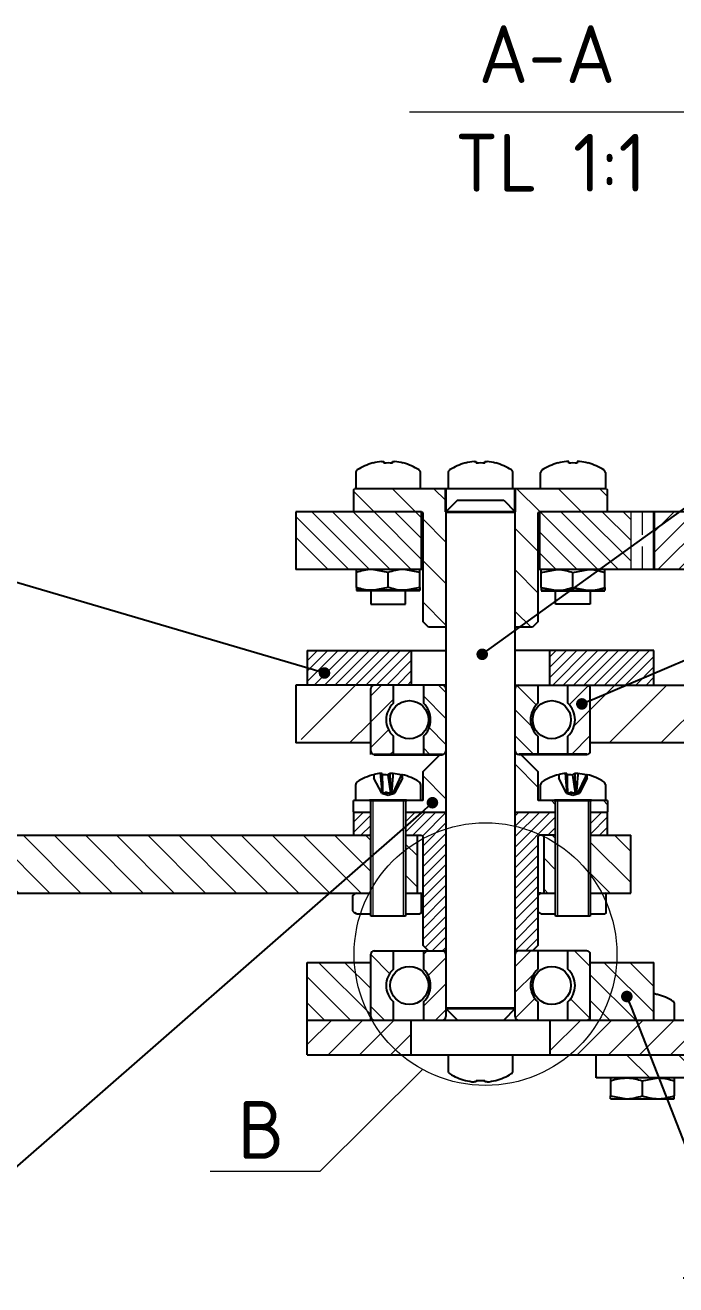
# Model space of a CAD drawing. Header units: millimetres. Extents: x 20430 to 36223, y 4362 to 8014.
# Drawn here: x 21162.3 to 21218.6, y 4367.8 to 4476.8 of the extents above; entities that cross this region are included whole.
import ezdxf
from ezdxf import colors
from ezdxf.entities.mleader import LeaderData, LeaderLine
from ezdxf.math import Vec2, Vec3

# ---------------------------------------------------------------- set-up
doc = ezdxf.new("R2010")
doc.units = ezdxf.units.MM
for name, pattern in [('ACISOWELD', [3, 2, -1]), ('AM_ISO08W050', [18, 12, -1.5, 3, -1.5]), ('CENTER', [50.8, 31.75, -6.35, 6.35, -6.35])]:
    doc.linetypes.add(name, pattern=pattern)
doc.layers.get('0').update_dxf_attribs({"lineweight": 35})
for name, color, linetype, lineweight in [('AM_10', 7, 'AM_ISO08W050', 35), ('Nét mảnh', 130, 'Continuous', 13), ('Nét đậm', 7, 'Continuous', 35), ('đường tâm nhỏ', 5, 'CENTER', 13)]:
    doc.layers.add(name, color=color, linetype=linetype, lineweight=lineweight)
doc.styles.add('MtXpl_TCVN_7284', font='')
doc.styles.get('MtXpl_TCVN_7284').set_extended_font_data('TCVN 7284')
pattern_1 = [(45, (1825.2089, -775.1357), (-0.449012806, 0.449012806), [])]
pattern_2 = [(135, (1825.209, -775.1357), (-2.24506403, -2.24506403), [])]
pattern_3 = [(45, (1825.2089, -775.1357), (-1.12253202, 1.12253202), [])]
pattern_4 = [(135, (20998.158, 4287.148), (-13.4704, -13.4704), []), (135, (20998.158, 4291.638), (-13.4704, -13.4704), []), (135, (20998.158, 4296.129), (-13.4704, -13.4704), []), (135, (20998.158, 4300.619), (-13.4704, -13.4704), [])]

# ---------------------------------------------------------------- blocks, each defined once
blk = doc.blocks.new('_Dot')
at = {"color": 0, "linetype": 'ByBlock', "lineweight": -2}
blk.add_line((-0.5, 0), (-1, 0), dxfattribs=at)
at = {"color": 0, "linetype": 'ByBlock', "const_width": 0.5}
blk.add_lwpolyline([(-0.25, 0, 1), (0.25, 0, 1)], format="xyb", close=True, dxfattribs=at)

msp = doc.modelspace()

# ---------------------------------------------------------------- hatches: boundary and pattern name
at = {"linetype": 'Continuous', "lineweight": 18}
h = msp.add_hatch(dxfattribs=at)
h.set_pattern_fill('ANSI34', angle=90, style=0)
h.set_pattern_definition(pattern_4)
h.paths.add_polyline_path([(21198.734, 4413.724), (21198.234, 4413.724), (21196.734, 4412.224), (21196.734, 4409.724), (21195.234, 4409.724), (21195.234, 4408.724), (21198.734, 4408.724)], flags=0)
h = msp.add_hatch(dxfattribs=at)
h.set_pattern_fill('ANSI34', angle=90, style=0)
h.set_pattern_definition(pattern_4)
h.paths.add_polyline_path([(21205.234, 4413.724), (21204.734, 4413.724), (21204.734, 4408.724), (21208.234, 4408.724), (21208.234, 4409.724), (21206.734, 4409.724), (21206.734, 4412.224)], flags=0)
h = msp.add_hatch(dxfattribs=at)
h.set_pattern_fill('ANSI34', angle=90, style=0)
h.set_pattern_definition(pattern_4)
h.paths.add_polyline_path([(21212.734, 4409.724), (21211.234, 4409.724), (21211.234, 4408.724), (21212.734, 4408.724)], flags=0)
at = {"layer": 'Nét mảnh', "true_color": 0x58ba48}
h = msp.add_hatch(dxfattribs=at)
h.set_pattern_fill('ANSI31', color=85, scale=0.8, angle=90)
h.set_pattern_definition([(135, (1825.209, -775.1357), (-1.79605122, -1.79605122), [])])
h.paths.add_polyline_path([(21206.734, 4434.624), (21206.834, 4434.724), (21212.634, 4434.724), (21212.734, 4434.824), (21212.734, 4436.624), (21212.634, 4436.724), (21204.734, 4436.724), (21204.734, 4424.724), (21206.234, 4424.724), (21206.734, 4425.224)])
h.paths.add_polyline_path([(21198.734, 4436.724), (21190.834, 4436.724), (21190.734, 4436.624), (21190.734, 4434.824), (21190.834, 4434.724), (21196.634, 4434.724), (21196.734, 4434.624), (21196.734, 4425.224), (21197.234, 4424.724), (21198.734, 4424.724)])
at = {"layer": 'Nét mảnh', "true_color": 0xed1f24}
h = msp.add_hatch(dxfattribs=at)
h.set_pattern_fill('ANSI31', color=240, scale=0.4, angle=90)
h.set_pattern_definition([(135, (1825.2089, -775.1357), (-0.89802561, -0.89802561), [])])
edge = h.paths.add_edge_path()
edge.add_line((21196.634, 4434.724), (21185.734, 4434.724))
edge.add_line((21185.734, 4434.724), (21185.734, 4432.098))
edge.add_line((21185.734, 4432.098), (21187.739, 4429.724))
edge.add_line((21187.739, 4429.724), (21196.289, 4429.724))
edge.add_spline(control_points=[(21196.289, 4429.724), (21196.305, 4429.724), (21196.32, 4429.724), (21196.336, 4429.724)], knot_values=[0, 0, 0, 0, 0.0949004, 0.0949004, 0.0949004, 0.0949004], degree=3, periodic=0)
edge.add_spline(control_points=[(21196.734, 4429.659), (21196.619, 4429.689), (21196.487, 4429.721), (21196.353, 4429.724), (21196.336, 4429.724)], knot_values=[0.0949004, 0.0949004, 0.0949004, 0.0949004, 0.8178645, 0.9239242, 0.9239242, 0.9239242, 0.9239242], degree=3, periodic=0)
edge.add_line((21196.336, 4429.724), (21196.634, 4429.724))
edge.add_line((21196.634, 4429.724), (21196.634, 4434.724))
h.paths.add_polyline_path([(21214.734, 4434.724), (21206.834, 4434.724), (21206.834, 4429.724), (21214.734, 4429.724)])
at = {"layer": 'Nét mảnh', "true_color": 0x58ba48}
h = msp.add_hatch(dxfattribs=at)
h.set_pattern_fill('ANSI31', color=85, scale=0.4)
h.set_pattern_definition([(45, (1825.2089, -775.1357), (-0.89802561, 0.89802561), [])])
h.paths.add_polyline_path([(21226.634, 4434.724), (21216.734, 4434.724), (21216.734, 4429.724), (21226.634, 4429.724)])
h.paths.add_polyline_path([(21245.483, 4434.724), (21236.834, 4434.724), (21236.834, 4429.724), (21245.483, 4429.724)])
h = msp.add_hatch(dxfattribs=at)
h.set_pattern_fill('ANSI31', color=85, scale=0.2)
h.set_pattern_definition(pattern_1)
h.paths.add_polyline_path([(21193.65, 4422.724), (21186.734, 4422.724), (21186.734, 4419.724), (21195.734, 4419.724), (21195.734, 4420.256)])
h.paths.add_polyline_path([(21216.734, 4422.724), (21207.734, 4422.724), (21207.734, 4419.724), (21216.734, 4419.724)])
h.paths.add_polyline_path([(21195.734, 4422.724), (21193.65, 4422.724), (21195.734, 4420.256)], flags=17)
at = {"layer": 'Nét mảnh', "true_color": 0xc8c92d}
h = msp.add_hatch(dxfattribs=at)
h.set_pattern_fill('ANSI31', color=52)
h.set_pattern_definition([(45, (1825.209, -775.1357), (-2.24506403, 2.24506403), [])])
h.paths.add_polyline_path([(21227.134, 4419.724), (21210.934, 4419.724, -0.4142136), (21211.234, 4419.424), (21211.234, 4414.724), (21227.134, 4414.724)])
h.paths.add_polyline_path([(21192.234, 4419.424, -0.4142136), (21192.534, 4419.724), (21187.858, 4419.724), (21186.101, 4414.724), (21192.234, 4414.724)])
h.paths.add_polyline_path([(21252.734, 4419.724), (21237.238, 4419.724), (21236.441, 4414.724), (21252.734, 4414.724)])
h.paths.add_polyline_path([(21237.238, 4419.724), (21236.188, 4419.724), (21236.188, 4414.724), (21236.441, 4414.724)])
at = {"layer": 'Nét mảnh', "true_color": 0xed1f24}
h = msp.add_hatch(dxfattribs=at)
h.set_pattern_fill('ANSI31', color=240, scale=0.5)
h.set_pattern_definition(pattern_3)
h.paths.add_polyline_path([(21192.234, 4414.024, 0.4142136), (21192.534, 4413.724), (21194.184, 4413.724), (21194.184, 4415.304, -0.4402255), (21194.184, 4418.144), (21194.184, 4419.724), (21192.534, 4419.724, 0.4142136), (21192.234, 4419.424)])
h.paths.add_polyline_path([(21211.234, 4419.424, 0.4142136), (21210.934, 4419.724), (21209.284, 4419.724), (21209.284, 4418.144, -0.4402255), (21209.284, 4415.304), (21209.284, 4413.724), (21210.934, 4413.724, 0.4142136), (21211.234, 4414.024)])
at = {"layer": 'Nét mảnh', "true_color": 0x58ba48}
h = msp.add_hatch(dxfattribs=at)
h.set_pattern_fill('ANSI31', color=85, scale=0.5, angle=90)
h.set_pattern_definition([(135, (1825.2089, -775.1357), (-1.12253202, -1.12253202), [])])
h.paths.add_polyline_path([(21204.734, 4414.024, 0.4142136), (21205.034, 4413.724), (21206.684, 4413.724), (21206.684, 4415.304, -0.4402255), (21206.684, 4418.144), (21206.684, 4419.724), (21205.034, 4419.724, 0.4142136), (21204.734, 4419.424)])
h.paths.add_polyline_path([(21196.784, 4415.304), (21196.784, 4413.724), (21198.434, 4413.724, 0.4142136), (21198.734, 4414.024), (21198.734, 4419.424, 0.4142136), (21198.434, 4419.724), (21196.784, 4419.724), (21196.784, 4418.144, -0.4402255)])
h = msp.add_hatch(dxfattribs=at)
h.set_pattern_fill('ANSI31', color=85, scale=0.2)
h.set_pattern_definition(pattern_1)
h.paths.add_polyline_path([(21190.734, 4406.824), (21190.834, 4406.724), (21192.134, 4406.724), (21192.234, 4406.824), (21192.234, 4408.724), (21190.834, 4408.724), (21190.734, 4408.624)])
h.paths.add_polyline_path([(21198.734, 4408.724), (21195.234, 4408.724), (21195.234, 4406.724), (21196.634, 4406.724), (21196.734, 4406.624), (21196.734, 4397.224), (21197.234, 4396.724), (21198.734, 4396.724)])
h.paths.add_polyline_path([(21206.834, 4406.724), (21208.134, 4406.724), (21208.234, 4406.824), (21208.234, 4408.724), (21204.734, 4408.724), (21204.734, 4396.724), (21206.234, 4396.724), (21206.734, 4397.224), (21206.734, 4406.624)])
h.paths.add_polyline_path([(21212.734, 4408.624), (21212.634, 4408.724), (21211.234, 4408.724), (21211.234, 4406.824), (21211.334, 4406.724), (21212.634, 4406.724), (21212.734, 4406.824)])
at = {"layer": 'Nét mảnh'}
h = msp.add_hatch(dxfattribs=at)
h.set_pattern_fill('ANSI31', color=6, scale=0.6, angle=90)
h.set_pattern_definition([(135, (1825.2089, -775.1357), (-1.34703842, -1.34703842), [])])
h.paths.add_polyline_path([(21065.448, 4406.724), (21053.734, 4406.724), (21053.734, 4402.023)], flags=17)
h.paths.add_polyline_path([(21065.734, 4406.724), (21065.448, 4406.724), (21053.734, 4402.023), (21053.734, 4401.724), (21065.734, 4401.724)])
h.paths.add_polyline_path([(21116.234, 4406.724), (21095.734, 4406.724), (21095.734, 4401.724), (21116.234, 4401.724)])
h.paths.add_polyline_path([(21192.234, 4406.724), (21141.234, 4406.724), (21141.234, 4401.724), (21192.234, 4401.724)])
h.paths.add_polyline_path([(21196.234, 4406.724), (21195.234, 4406.724), (21195.234, 4401.724), (21196.234, 4401.724)])
h.paths.add_polyline_path([(21208.234, 4406.724), (21207.234, 4406.724), (21207.234, 4401.724), (21208.234, 4401.724)])
h.paths.add_polyline_path([(21214.734, 4406.724), (21211.234, 4406.724), (21211.234, 4401.724), (21214.734, 4401.724)])
at = {"layer": 'Nét mảnh', "true_color": 0xed1f24}
h = msp.add_hatch(dxfattribs=at)
h.set_pattern_fill('ANSI31', color=240, angle=90)
h.set_pattern_definition(pattern_2)
h.paths.add_polyline_path([(21194.184, 4396.724), (21192.534, 4396.724, 0.4142136), (21192.234, 4396.424), (21192.234, 4391.024, 0.4142136), (21192.534, 4390.724), (21194.184, 4390.724), (21194.184, 4392.304, -0.4402255), (21194.184, 4395.144)])
h.paths.add_polyline_path([(21211.234, 4396.424, 0.4142136), (21210.934, 4396.724), (21209.284, 4396.724), (21209.284, 4395.144, -0.4402255), (21209.284, 4392.304), (21209.284, 4390.724), (21210.934, 4390.724, 0.4142136), (21211.234, 4391.024)])
at = {"layer": 'Nét mảnh', "true_color": 0x58ba48}
h = msp.add_hatch(dxfattribs=at)
h.set_pattern_fill('ANSI31', color=85, scale=0.5)
h.set_pattern_definition(pattern_3)
h.paths.add_polyline_path([(21204.734, 4391.024, 0.4142136), (21205.034, 4390.724), (21206.684, 4390.724), (21206.684, 4392.304, -0.4402255), (21206.684, 4395.144), (21206.684, 4396.724), (21205.034, 4396.724, 0.4142136), (21204.734, 4396.424)])
h.paths.add_polyline_path([(21196.784, 4396.724), (21196.784, 4395.144, -0.4402255), (21196.784, 4392.304), (21196.784, 4390.724), (21198.434, 4390.724, 0.4142136), (21198.734, 4391.024), (21198.734, 4396.424, 0.4142136), (21198.434, 4396.724)])
at = {"layer": 'Nét mảnh', "true_color": 0x105689}
h = msp.add_hatch(dxfattribs=at)
h.set_pattern_fill('ANSI31', color=146, scale=0.5, angle=90)
h.set_pattern_definition([(135, (595.1654, 5.2011), (-1.12253202, -1.12253202), [])])
h.paths.add_polyline_path([(21192.234, 4395.724), (21186.734, 4395.724), (21186.734, 4390.724), (21192.234, 4390.724)])
h.paths.add_polyline_path([(21216.734, 4395.724), (21211.234, 4395.724), (21211.234, 4390.724), (21216.734, 4390.724)])
at = {"layer": 'Nét mảnh'}
h = msp.add_hatch(dxfattribs=at)
h.set_pattern_fill('ANSI31', color=6, scale=0.6)
h.set_pattern_definition([(45, (1825.2089, -775.1357), (-1.34703842, 1.34703842), [])])
h.paths.add_polyline_path([(21373.734, 4390.724), (21255.95, 4390.724), (21257.142, 4387.724), (21373.734, 4387.724)])
h.paths.add_polyline_path([(21255.95, 4390.724), (21235.201, 4390.724), (21234.372, 4387.724), (21257.142, 4387.724)])
h.paths.add_polyline_path([(21195.734, 4390.724), (21188.266, 4390.724), (21186.734, 4388.88), (21186.734, 4387.724), (21195.734, 4387.724)])
h.paths.add_polyline_path([(21188.266, 4390.724), (21186.734, 4390.724), (21186.734, 4388.88)], flags=17)
h.paths.add_polyline_path([(21235.201, 4390.724), (21207.734, 4390.724), (21207.734, 4387.724), (21234.372, 4387.724)])
h = msp.add_hatch(dxfattribs=at)
h.set_pattern_fill('ANSI31', color=5, angle=90)
h.set_pattern_definition(pattern_2)
h.paths.add_polyline_path([(21279.734, 4387.724), (21257.142, 4387.724), (21259.13, 4382.724), (21269.734, 4382.724), (21269.734, 4385.724), (21279.734, 4385.724)])
h.paths.add_polyline_path([(21257.142, 4387.724), (21255.734, 4387.724), (21255.734, 4385.724), (21235.734, 4385.724), (21235.734, 4387.724), (21234.372, 4387.724), (21232.99, 4382.724), (21259.13, 4382.724)])
h.paths.add_polyline_path([(21234.372, 4387.724), (21211.734, 4387.724), (21211.734, 4385.724), (21221.734, 4385.724), (21221.734, 4382.724), (21232.99, 4382.724)])

# ---------------------------------------------------------------- linework, layer by layer
at = {"color": 7, "linetype": 'Continuous', "lineweight": 25}
for p, q in [((21192.428, 4438.936), (21192.421, 4438.949)), ((21193.169, 4439.078), (21193.364, 4439.078)), ((21193.364, 4439.078), (21193.364, 4438.936)), ((21194.104, 4438.936), (21194.104, 4439.078)), ((21194.104, 4439.078), (21194.299, 4439.078)), ((21195.047, 4438.949), (21195.04, 4438.936)), ((21200.428, 4438.936), (21200.421, 4438.949)), ((21201.169, 4439.078), (21201.364, 4439.078)), ((21201.364, 4439.078), (21201.364, 4438.936)), ((21202.104, 4438.936), (21202.104, 4439.078)), ((21202.104, 4439.078), (21202.299, 4439.078)), ((21203.047, 4438.949), (21203.04, 4438.936)), ((21208.421, 4438.949), (21208.428, 4438.936)), ((21209.364, 4439.078), (21209.169, 4439.078)), ((21209.364, 4438.936), (21209.364, 4439.078)), ((21210.299, 4439.078), (21210.104, 4439.078)), ((21210.104, 4439.078), (21210.104, 4438.936)), ((21211.04, 4438.936), (21211.047, 4438.949)), ((21190.934, 4438.12), (21190.934, 4436.724)), ((21196.534, 4436.724), (21196.534, 4438.12)), ((21198.934, 4438.12), (21198.934, 4436.724)), ((21204.534, 4436.724), (21204.534, 4438.12)), ((21206.934, 4436.724), (21206.934, 4438.12)), ((21212.534, 4438.12), (21212.534, 4436.724)), ((21190.734, 4436.624), (21190.834, 4436.724)), ((21190.734, 4436.624), (21190.734, 4434.824)), ((21212.634, 4436.724), (21190.834, 4436.724)), ((21212.634, 4436.724), (21212.734, 4436.624)), ((21212.734, 4434.824), (21212.734, 4436.624)), ((21199.734, 4435.724), (21198.734, 4434.724)), ((21199.734, 4435.724), (21203.734, 4435.724)), ((21203.734, 4435.724), (21204.734, 4434.724)), ((21185.734, 4434.724), (21185.734, 4429.724)), ((21196.634, 4434.724), (21185.734, 4434.724)), ((21190.834, 4434.724), (21190.734, 4434.824)), ((21196.634, 4434.724), (21196.734, 4434.624)), ((21196.634, 4429.724), (21196.634, 4434.724)), ((21196.734, 4434.624), (21196.734, 4425.224)), ((21198.734, 4434.724), (21198.734, 4391.024)), ((21204.734, 4391.024), (21204.734, 4434.724)), ((21206.734, 4434.624), (21206.834, 4434.724)), ((21206.734, 4425.224), (21206.734, 4434.624)), ((21206.834, 4434.724), (21206.834, 4429.724)), ((21226.634, 4434.724), (21206.834, 4434.724)), ((21212.734, 4434.824), (21212.634, 4434.724)), ((21196.734, 4429.724), (21185.734, 4429.724)), ((21196.484, 4429.724), (21190.984, 4429.724)), ((21192.234, 4429.724), (21192.234, 4429.722)), ((21193.734, 4429.478), (21192.359, 4429.724)), ((21196.484, 4429.478), (21195.109, 4429.724)), ((21195.234, 4429.702), (21195.234, 4429.724)), ((21226.734, 4429.724), (21206.734, 4429.724)), ((21206.984, 4429.478), (21208.359, 4429.724)), ((21209.734, 4429.478), (21211.109, 4429.724)), ((21190.984, 4428.17), (21190.984, 4429.478)), ((21193.734, 4428.17), (21193.734, 4429.478)), ((21196.484, 4428.17), (21196.484, 4429.478)), ((21206.984, 4428.17), (21206.984, 4429.478)), ((21209.734, 4428.17), (21209.734, 4429.478)), ((21212.484, 4428.17), (21212.484, 4429.478)), ((21192.234, 4427.926), (21192.234, 4426.724)), ((21193.734, 4428.17), (21192.359, 4427.924)), ((21196.484, 4428.17), (21195.109, 4427.924)), ((21195.234, 4426.724), (21195.234, 4427.946)), ((21206.984, 4428.17), (21208.359, 4427.924)), ((21208.234, 4426.724), (21208.234, 4427.946)), ((21209.734, 4428.17), (21211.109, 4427.924)), ((21211.234, 4427.926), (21211.234, 4426.724)), ((21192.234, 4426.724), (21195.234, 4426.724)), ((21211.234, 4426.724), (21208.234, 4426.724)), ((21197.234, 4424.724), (21196.734, 4425.224)), ((21198.734, 4424.724), (21197.234, 4424.724)), ((21206.234, 4424.724), (21204.734, 4424.724)), ((21206.734, 4425.224), (21206.234, 4424.724)), ((21186.734, 4422.724), (21186.734, 4419.724)), ((21186.734, 4422.724), (21198.734, 4422.724)), ((21195.734, 4422.724), (21195.734, 4419.724)), ((21216.734, 4422.724), (21204.734, 4422.724)), ((21207.734, 4419.724), (21207.734, 4422.724)), ((21216.734, 4419.724), (21216.734, 4422.724)), ((21185.734, 4419.724), (21185.734, 4414.724)), ((21198.734, 4419.724), (21185.734, 4419.724)), ((21192.234, 4413.724), (21192.234, 4419.424)), ((21194.184, 4418.144), (21194.184, 4419.724)), ((21196.784, 4419.724), (21196.784, 4418.144)), ((21204.734, 4419.724), (21227.134, 4419.724)), ((21206.684, 4419.724), (21206.684, 4418.144)), ((21209.284, 4418.144), (21209.284, 4419.724)), ((21211.234, 4414.024), (21211.234, 4419.424)), ((21192.234, 4414.724), (21185.734, 4414.724)), ((21194.184, 4413.724), (21194.184, 4415.304)), ((21196.784, 4415.304), (21196.784, 4413.724)), ((21206.684, 4415.304), (21206.684, 4413.724)), ((21209.284, 4413.724), (21209.284, 4415.304)), ((21227.711, 4414.724), (21211.234, 4414.724)), ((21196.734, 4412.224), (21198.234, 4413.724)), ((21205.234, 4413.724), (21206.734, 4412.224)), ((21192.499, 4411.969), (21192.499, 4411.678)), ((21193.177, 4410.381), (21192.499, 4411.678)), ((21193.212, 4412.078), (21193.084, 4412.078)), ((21193.695, 4411.936), (21193.929, 4410.374)), ((21194.162, 4412.078), (21193.918, 4412.078)), ((21194.869, 4411.936), (21194.126, 4410.374)), ((21194.969, 4411.678), (21194.29, 4410.381)), ((21194.969, 4411.678), (21194.969, 4411.969)), ((21196.734, 4412.224), (21196.734, 4409.724)), ((21206.734, 4409.724), (21206.734, 4412.224)), ((21208.499, 4411.969), (21208.499, 4411.678)), ((21209.177, 4410.381), (21208.499, 4411.678)), ((21209.212, 4412.078), (21209.084, 4412.078)), ((21209.695, 4411.936), (21209.929, 4410.374)), ((21210.162, 4412.078), (21209.918, 4412.078)), ((21210.869, 4411.936), (21210.126, 4410.374)), ((21210.969, 4411.678), (21210.29, 4410.381)), ((21210.969, 4411.678), (21210.969, 4411.969)), ((21190.934, 4409.724), (21190.934, 4411.12)), ((21193.177, 4410.381), (21193.178, 4410.374)), ((21193.178, 4410.374), (21193.734, 4410.193)), ((21194.29, 4410.374), (21193.178, 4410.374)), ((21193.734, 4410.193), (21194.29, 4410.374)), ((21194.29, 4410.374), (21194.29, 4410.381)), ((21196.534, 4411.12), (21196.534, 4409.724)), ((21206.934, 4409.724), (21206.934, 4411.12)), ((21209.177, 4410.381), (21209.178, 4410.374)), ((21209.178, 4410.374), (21209.734, 4410.193)), ((21210.29, 4410.374), (21209.178, 4410.374)), ((21209.734, 4410.193), (21210.29, 4410.374)), ((21210.29, 4410.374), (21210.29, 4410.381)), ((21212.534, 4411.12), (21212.534, 4409.724)), ((21190.734, 4408.724), (21190.734, 4409.724)), ((21192.234, 4409.724), (21190.734, 4409.724)), ((21192.234, 4399.724), (21192.234, 4409.724)), ((21195.234, 4409.724), (21195.234, 4399.724)), ((21196.734, 4409.724), (21195.234, 4409.724)), ((21208.234, 4409.724), (21206.734, 4409.724)), ((21208.234, 4399.724), (21208.234, 4409.724)), ((21211.234, 4409.724), (21211.234, 4399.724)), ((21212.734, 4409.724), (21211.234, 4409.724)), ((21212.734, 4409.724), (21212.734, 4408.724)), ((21190.734, 4408.724), (21192.234, 4408.724)), ((21190.734, 4408.624), (21190.834, 4408.724)), ((21190.734, 4408.624), (21190.734, 4406.824)), ((21195.234, 4408.724), (21198.734, 4408.724)), ((21204.734, 4408.724), (21208.234, 4408.724)), ((21211.234, 4408.724), (21212.734, 4408.724)), ((21212.634, 4408.724), (21212.734, 4408.624)), ((21212.734, 4406.824), (21212.734, 4408.624)), ((21190.834, 4406.724), (21190.734, 4406.824)), ((21192.234, 4406.824), (21192.134, 4406.724)), ((21208.234, 4406.824), (21208.134, 4406.724)), ((21211.334, 4406.724), (21211.234, 4406.824)), ((21212.734, 4406.824), (21212.634, 4406.724)), ((21095.734, 4406.724), (21192.234, 4406.724)), ((21195.234, 4406.724), (21196.634, 4406.724)), ((21196.234, 4406.724), (21196.234, 4401.724)), ((21196.634, 4406.724), (21196.734, 4406.624)), ((21196.734, 4406.624), (21196.734, 4397.224)), ((21206.734, 4406.624), (21206.834, 4406.724)), ((21206.734, 4397.224), (21206.734, 4406.624)), ((21208.234, 4406.724), (21206.834, 4406.724)), ((21207.234, 4401.724), (21207.234, 4406.724)), ((21211.234, 4406.724), (21214.734, 4406.724)), ((21214.734, 4401.724), (21214.734, 4406.724)), ((21053.734, 4401.724), (21192.234, 4401.724)), ((21190.635, 4401.478), (21190.635, 4400.17)), ((21190.984, 4401.724), (21190.851, 4401.647)), ((21195.234, 4401.724), (21196.734, 4401.724)), ((21196.616, 4401.647), (21196.484, 4401.724)), ((21196.616, 4400), (21196.616, 4401.647)), ((21206.951, 4401.724), (21206.734, 4401.724)), ((21206.984, 4401.724), (21206.851, 4401.647)), ((21206.984, 4401.724), (21208.234, 4401.724)), ((21211.234, 4401.724), (21214.734, 4401.724)), ((21212.616, 4401.647), (21212.484, 4401.724)), ((21212.616, 4400), (21212.616, 4401.647)), ((21190.984, 4399.924), (21190.851, 4400)), ((21190.984, 4399.924), (21192.234, 4399.924)), ((21195.234, 4399.724), (21192.234, 4399.724)), ((21195.234, 4399.924), (21196.484, 4399.924)), ((21196.616, 4400), (21196.484, 4399.924)), ((21206.984, 4399.924), (21206.851, 4400)), ((21206.984, 4399.924), (21208.234, 4399.924)), ((21211.234, 4399.724), (21208.234, 4399.724)), ((21211.234, 4399.924), (21212.484, 4399.924)), ((21212.616, 4400), (21212.484, 4399.924)), ((21197.234, 4396.724), (21196.734, 4397.224)), ((21206.734, 4397.224), (21206.234, 4396.724)), ((21192.234, 4390.724), (21192.234, 4396.424)), ((21192.534, 4396.724), (21198.734, 4396.724)), ((21194.184, 4395.144), (21194.184, 4396.724)), ((21196.784, 4396.724), (21196.784, 4395.144)), ((21210.934, 4396.724), (21204.734, 4396.724)), ((21206.684, 4396.724), (21206.684, 4395.144)), ((21209.284, 4395.144), (21209.284, 4396.724)), ((21211.234, 4390.724), (21211.234, 4396.424)), ((21186.734, 4387.724), (21186.734, 4395.724)), ((21186.734, 4395.724), (21192.234, 4395.724)), ((21211.234, 4395.724), (21216.734, 4395.724)), ((21216.734, 4390.724), (21216.734, 4395.724)), ((21217.047, 4392.949), (21217.04, 4392.936)), ((21194.184, 4390.724), (21194.184, 4392.304)), ((21196.784, 4392.304), (21196.784, 4390.724)), ((21198.734, 4391.724), (21199.734, 4390.724)), ((21204.734, 4391.724), (21203.734, 4390.724)), ((21206.684, 4392.304), (21206.684, 4390.724)), ((21209.284, 4390.724), (21209.284, 4392.304)), ((21218.534, 4390.724), (21218.534, 4392.12)), ((21186.734, 4390.724), (21373.734, 4390.724)), ((21195.734, 4387.724), (21195.734, 4390.724)), ((21207.734, 4390.724), (21207.734, 4387.724)), ((21186.734, 4387.724), (21373.734, 4387.724)), ((21198.934, 4387.724), (21198.934, 4386.327)), ((21204.534, 4386.327), (21204.534, 4387.724)), ((21211.734, 4385.724), (21211.734, 4387.724)), ((21200.421, 4385.499), (21200.428, 4385.512)), ((21201.364, 4385.37), (21201.169, 4385.37)), ((21201.364, 4385.512), (21201.364, 4385.37)), ((21202.104, 4385.37), (21202.104, 4385.512)), ((21202.299, 4385.37), (21202.104, 4385.37)), ((21203.04, 4385.512), (21203.047, 4385.499)), ((21221.734, 4385.724), (21211.734, 4385.724)), ((21212.984, 4385.478), (21212.984, 4384.17)), ((21215.734, 4385.478), (21217.109, 4385.724)), ((21215.734, 4385.478), (21215.734, 4384.17)), ((21218.484, 4385.478), (21218.484, 4384.17)), ((21212.984, 4384.17), (21214.359, 4383.924)), ((21212.984, 4383.924), (21218.484, 4383.924))]:
    msp.add_line(p, q, dxfattribs=at)
for centre in [(21195.57, 4416.724), (21207.898, 4416.724), (21195.57, 4393.724), (21207.898, 4393.724)]:
    msp.add_circle(centre, 1.653, dxfattribs=at)
for centre, radius, start, end in [((21193.734, 4434.124), 5, 105.21928, 122.33603), ((21193.734, 4434.124), 4.986, 96.50342, 105.18786), ((21193.734, 4433.471), 5.477, 86.1266, 93.8734), ((21193.734, 4434.124), 4.986, 74.81214, 83.49658), ((21193.734, 4434.124), 5, 57.66397, 74.78072), ((21201.734, 4434.124), 5, 105.21928, 122.33603), ((21201.734, 4434.124), 4.986, 96.50342, 105.18786), ((21201.734, 4433.471), 5.477, 86.1266, 93.8734), ((21201.734, 4434.124), 4.986, 74.81214, 83.49658), ((21201.734, 4434.124), 5, 57.66397, 74.78072), ((21209.734, 4434.124), 5, 105.21928, 122.33603), ((21209.734, 4434.124), 4.986, 96.50342, 105.18786), ((21209.734, 4433.471), 5.477, 86.1266, 93.8734), ((21209.734, 4434.124), 4.986, 74.81214, 83.49658), ((21209.734, 4434.124), 5, 57.66397, 74.78072), ((21191.204, 4438.12), 0.27, 122.33603, 180), ((21196.264, 4438.12), 0.27, 0, 57.66397), ((21199.204, 4438.12), 0.27, 122.33603, 180), ((21204.264, 4438.12), 0.27, 0, 57.66397), ((21207.204, 4438.12), 0.27, 122.33603, 180), ((21212.264, 4438.12), 0.27, 0, 57.66397), ((21192.534, 4419.424), 0.3, 90, 180), ((21198.434, 4419.424), 0.3, 0, 90), ((21205.034, 4419.424), 0.3, 90, 180), ((21210.934, 4419.424), 0.3, 0, 90), ((21195.484, 4416.724), 1.925, 132.47937, 227.52063), ((21195.484, 4416.724), 1.925, 312.47937, 47.52063), ((21207.984, 4416.724), 1.925, 132.47937, 227.52063), ((21207.984, 4416.724), 1.925, 312.47937, 47.52063), ((21192.534, 4414.024), 0.3, 180, 270), ((21198.434, 4414.024), 0.3, 270, 0), ((21205.034, 4414.024), 0.3, 180, 270), ((21210.934, 4414.024), 0.3, 270, 0), ((21191.204, 4411.12), 0.27, 122.33603, 180), ((21193.734, 4407.124), 5, 104.29544, 122.33603), ((21193.626, 4407.551), 4.56, 96.81754, 104.29968), ((21193.341, 4406.916), 5.033, 85.96115, 91.45065), ((21194.184, 4411.416), 0.714, 111.94124, 133.23873), ((21193.62, 4407.547), 4.563, 74.10984, 83.18039), ((21194.992, 4411.352), 0.596, 92.20414, 101.81779), ((21193.734, 4407.124), 5, 57.66397, 75.70456), ((21196.264, 4411.12), 0.27, 0, 57.66397), ((21207.204, 4411.12), 0.27, 122.33603, 180), ((21209.734, 4407.124), 5, 104.29544, 122.33603), ((21209.626, 4407.551), 4.56, 96.81754, 104.29968), ((21209.341, 4406.916), 5.033, 85.96115, 91.45065), ((21210.184, 4411.416), 0.714, 111.94124, 133.23873), ((21209.62, 4407.547), 4.563, 74.10984, 83.18039), ((21210.992, 4411.352), 0.596, 92.20414, 101.81779), ((21209.734, 4407.124), 5, 57.66397, 75.70456), ((21212.264, 4411.12), 0.27, 0, 57.66397), ((21192.134, 4409.624), 0.1, 0, 90), ((21195.334, 4409.624), 0.1, 90, 180), ((21208.134, 4409.624), 0.1, 0, 90), ((21211.334, 4409.624), 0.1, 90, 180), ((21192.534, 4396.424), 0.3, 90, 180), ((21198.434, 4396.424), 0.3, 0, 90), ((21205.034, 4396.424), 0.3, 90, 180), ((21210.934, 4396.424), 0.3, 0, 90), ((21195.484, 4393.724), 1.925, 132.47937, 227.52063), ((21195.484, 4393.724), 1.925, 312.47937, 47.52063), ((21207.984, 4393.724), 1.925, 132.47937, 227.52063), ((21207.984, 4393.724), 1.925, 312.47937, 47.52063), ((21215.734, 4388.124), 4.986, 74.81214, 78.43088), ((21215.734, 4388.124), 5, 57.66397, 74.78072), ((21218.264, 4392.12), 0.27, 0, 57.66397), ((21192.534, 4391.024), 0.3, 180, 270), ((21198.434, 4391.024), 0.3, 270, 0), ((21205.034, 4391.024), 0.3, 180, 270), ((21210.934, 4391.024), 0.3, 270, 0), ((21199.204, 4386.327), 0.27, 180, 237.66397), ((21204.264, 4386.327), 0.27, 302.33603, 0), ((21201.734, 4390.324), 5, 237.66397, 254.78072), ((21201.734, 4390.324), 4.986, 254.81214, 263.49658), ((21201.734, 4390.976), 5.477, 266.1266, 273.8734), ((21201.734, 4390.324), 4.986, 276.50342, 285.18786), ((21201.734, 4390.324), 5, 285.21928, 302.33603)]:
    msp.add_arc(centre, radius, start, end, dxfattribs=at)
for centre, major_axis, ratio, start_param, end_param in [((21193.668, 4409.454), (-0.477, 0.985), 0.1202441, 0.2914792, 0.3112468), ((21193.713, 4409.454), (-0.187, 0.982), 0.4579285, 5.8267546, 6.5655806), ((21193.8, 4409.454), (0.477, 0.985), 0.1202441, 5.9917061, 6.7107644), ((21209.668, 4409.454), (-0.477, 0.985), 0.1202441, 0.2914792, 0.3112468), ((21209.713, 4409.454), (-0.187, 0.982), 0.4579285, 5.8267546, 6.5655806), ((21209.8, 4409.454), (0.477, 0.985), 0.1202441, 5.9917061, 6.7107644)]:
    msp.add_ellipse(centre, major_axis=major_axis, ratio=ratio, start_param=start_param, end_param=end_param, dxfattribs=at)
for points, knots in [([(21192.359, 4429.724), (21192.326, 4429.724), (21191.862, 4429.72), (21191.407, 4429.595), (21190.984, 4429.478)], [0, 0, 0, 0, 0.07015027, 1, 1, 1, 1]), ([(21190.984, 4429.478), (21190.984, 4429.515), (21190.984, 4429.659), (21190.984, 4429.696), (21190.984, 4429.724)], [0, 0, 0, 0, 0.2575513, 1, 1, 1, 1]), ([(21195.109, 4429.724), (21195.076, 4429.724), (21194.612, 4429.72), (21194.157, 4429.595), (21193.734, 4429.478)], [0, 0, 0, 0, 0.0701503, 1, 1, 1, 1]), ([(21196.484, 4429.478), (21196.484, 4429.515), (21196.484, 4429.659), (21196.484, 4429.696), (21196.484, 4429.724)], [0, 0, 0, 0, 0.25755135, 1, 1, 1, 1]), ([(21206.984, 4429.478), (21206.984, 4429.515), (21206.984, 4429.659), (21206.984, 4429.696), (21206.984, 4429.724)], [0, 0, 0, 0, 0.25755135, 1, 1, 1, 1]), ([(21208.359, 4429.724), (21208.392, 4429.724), (21208.856, 4429.72), (21209.311, 4429.595), (21209.734, 4429.478)], [0, 0, 0, 0, 0.0701503, 1, 1, 1, 1]), ([(21211.109, 4429.724), (21211.142, 4429.724), (21211.606, 4429.72), (21212.061, 4429.595), (21212.484, 4429.478)], [0, 0, 0, 0, 0.07015027, 1, 1, 1, 1]), ([(21212.484, 4429.478), (21212.484, 4429.515), (21212.484, 4429.659), (21212.484, 4429.696), (21212.484, 4429.724)], [0, 0, 0, 0, 0.2575513, 1, 1, 1, 1]), ([(21192.359, 4427.924), (21192.326, 4427.924), (21192.08, 4427.926), (21191.614, 4427.98), (21191.195, 4428.106), (21190.984, 4428.17)], [0, 0, 0, 0, 0.0700125, 0.5307444, 1, 1, 1, 1]), ([(21190.984, 4428.17), (21190.984, 4428.132), (21190.984, 4427.988), (21190.984, 4427.951), (21190.984, 4427.924)], [0, 0, 0, 0, 0.2575513, 1, 1, 1, 1]), ([(21195.109, 4427.924), (21195.076, 4427.924), (21194.612, 4427.928), (21194.157, 4428.053), (21193.734, 4428.17)], [0, 0, 0, 0, 0.0701503, 1, 1, 1, 1]), ([(21196.484, 4428.17), (21196.484, 4428.132), (21196.484, 4427.988), (21196.484, 4427.951), (21196.484, 4427.924)], [0, 0, 0, 0, 0.2575513, 1, 1, 1, 1]), ([(21206.984, 4428.17), (21206.984, 4428.132), (21206.984, 4427.988), (21206.984, 4427.951), (21206.984, 4427.924)], [0, 0, 0, 0, 0.2575513, 1, 1, 1, 1]), ([(21208.359, 4427.924), (21208.392, 4427.924), (21208.856, 4427.928), (21209.311, 4428.053), (21209.734, 4428.17)], [0, 0, 0, 0, 0.0701503, 1, 1, 1, 1]), ([(21211.109, 4427.924), (21211.142, 4427.924), (21211.388, 4427.926), (21211.854, 4427.98), (21212.273, 4428.106), (21212.484, 4428.17)], [0, 0, 0, 0, 0.0700125, 0.5307444, 1, 1, 1, 1]), ([(21212.484, 4428.17), (21212.484, 4428.132), (21212.484, 4427.988), (21212.484, 4427.951), (21212.484, 4427.924)], [0, 0, 0, 0, 0.2575513, 1, 1, 1, 1]), ([(21193.227, 4410.374), (21193.219, 4410.465), (21193.175, 4410.967), (21193.128, 4411.535), (21193.09, 4412.012), (21193.084, 4412.078)], [0, 0, 0, 0, 0.16061782, 0.88325706, 1, 1, 1, 1]), ([(21193.212, 4412.078), (21193.213, 4412.012), (21193.225, 4411.535), (21193.24, 4410.967), (21193.254, 4410.465), (21193.257, 4410.374)], [0, 0, 0, 0, 0.1167429, 0.8393822, 1, 1, 1, 1]), ([(21193.963, 4410.374), (21193.96, 4410.465), (21193.946, 4410.967), (21193.931, 4411.535), (21193.919, 4412.012), (21193.918, 4412.078)], [0, 0, 0, 0, 0.1606178, 0.8832571, 1, 1, 1, 1]), ([(21194.162, 4412.078), (21194.157, 4412.012), (21194.118, 4411.535), (21194.072, 4410.967), (21194.027, 4410.465), (21194.019, 4410.374)], [0, 0, 0, 0, 0.1167429, 0.8393822, 1, 1, 1, 1]), ([(21209.227, 4410.374), (21209.219, 4410.465), (21209.175, 4410.967), (21209.128, 4411.535), (21209.09, 4412.012), (21209.084, 4412.078)], [0, 0, 0, 0, 0.1606178, 0.8832571, 1, 1, 1, 1]), ([(21209.212, 4412.078), (21209.213, 4412.012), (21209.225, 4411.535), (21209.24, 4410.967), (21209.254, 4410.465), (21209.257, 4410.374)], [0, 0, 0, 0, 0.1167429, 0.8393822, 1, 1, 1, 1]), ([(21209.963, 4410.374), (21209.96, 4410.465), (21209.946, 4410.967), (21209.931, 4411.535), (21209.919, 4412.012), (21209.918, 4412.078)], [0, 0, 0, 0, 0.1606178, 0.8832571, 1, 1, 1, 1]), ([(21210.162, 4412.078), (21210.157, 4412.012), (21210.118, 4411.535), (21210.072, 4410.967), (21210.027, 4410.465), (21210.019, 4410.374)], [0, 0, 0, 0, 0.1167429, 0.8393822, 1, 1, 1, 1]), ([(21190.635, 4401.478), (21190.674, 4401.515), (21190.746, 4401.581), (21190.819, 4401.627), (21190.851, 4401.647)], [0, 0, 0, 0, 0.5574057, 1, 1, 1, 1]), ([(21206.734, 4401.564), (21206.741, 4401.57), (21206.78, 4401.605), (21206.819, 4401.628), (21206.851, 4401.647)], [0, 0, 0, 0, 0.1790051, 1, 1, 1, 1]), ([(21190.635, 4400.17), (21190.674, 4400.133), (21190.746, 4400.067), (21190.819, 4400.021), (21190.851, 4400)], [0, 0, 0, 0, 0.5574057, 1, 1, 1, 1]), ([(21206.734, 4400.083), (21206.741, 4400.077), (21206.78, 4400.043), (21206.819, 4400.02), (21206.851, 4400)], [0, 0, 0, 0, 0.1790051, 1, 1, 1, 1]), ([(21212.984, 4385.478), (21213.207, 4385.547), (21213.658, 4385.685), (21214.124, 4385.711), (21214.359, 4385.724)], [0, 0, 0, 0, 0.495458, 1, 1, 1, 1]), ([(21212.984, 4385.724), (21212.984, 4385.72), (21212.984, 4385.707), (21212.984, 4385.575), (21212.984, 4385.478)], [0, 0, 0, 0, 0.2686336, 1, 1, 1, 1]), ([(21214.359, 4385.724), (21214.392, 4385.724), (21214.856, 4385.72), (21215.311, 4385.595), (21215.734, 4385.478)], [0, 0, 0, 0, 0.07015027, 1, 1, 1, 1]), ([(21217.109, 4385.724), (21217.142, 4385.724), (21217.606, 4385.72), (21218.061, 4385.595), (21218.484, 4385.478)], [0, 0, 0, 0, 0.0701503, 1, 1, 1, 1]), ([(21218.484, 4385.724), (21218.484, 4385.72), (21218.484, 4385.707), (21218.484, 4385.575), (21218.484, 4385.478)], [0, 0, 0, 0, 0.2686336, 1, 1, 1, 1]), ([(21212.984, 4383.924), (21212.984, 4383.928), (21212.984, 4383.941), (21212.984, 4384.073), (21212.984, 4384.17)], [0, 0, 0, 0, 0.2686336, 1, 1, 1, 1]), ([(21214.359, 4383.924), (21214.392, 4383.924), (21214.856, 4383.928), (21215.311, 4384.053), (21215.734, 4384.17)], [0, 0, 0, 0, 0.0701503, 1, 1, 1, 1]), ([(21215.734, 4384.17), (21215.957, 4384.101), (21216.408, 4383.962), (21216.874, 4383.937), (21217.109, 4383.924)], [0, 0, 0, 0, 0.495458, 1, 1, 1, 1]), ([(21217.109, 4383.924), (21217.142, 4383.924), (21217.606, 4383.928), (21218.061, 4384.053), (21218.484, 4384.17)], [0, 0, 0, 0, 0.0701503, 1, 1, 1, 1]), ([(21218.484, 4383.924), (21218.484, 4383.928), (21218.484, 4383.941), (21218.484, 4384.073), (21218.484, 4384.17)], [0, 0, 0, 0, 0.2686336, 1, 1, 1, 1])]:
    msp.add_open_spline(points, degree=3, knots=knots, dxfattribs=at)
at = {"layer": 'Nét mảnh'}
for p, q in [((21195.575, 4469.331), (21220.575, 4469.331)), ((21214.734, 4434.724), (21214.734, 4429.724)), ((21192.434, 4399.724), (21192.434, 4409.724)), ((21195.034, 4409.724), (21195.034, 4399.724)), ((21208.434, 4399.724), (21208.434, 4409.724)), ((21211.034, 4409.724), (21211.034, 4399.724)), ((21196.718, 4386.456), (21187.812, 4377.609)), ((21187.812, 4377.609), (21178.315, 4377.609))]:
    msp.add_line(p, q, dxfattribs=at)
msp.add_circle((21202.162, 4396.437), 11.369, dxfattribs=at)
at = {"layer": 'Nét đậm'}
for p, q in [((21198.734, 4434.724), (21198.734, 4436.724)), ((21204.734, 4434.724), (21204.734, 4436.724)), ((21198.734, 4434.724), (21204.734, 4434.724)), ((21216.734, 4434.724), (21216.734, 4429.724)), ((21196.484, 4427.924), (21190.984, 4427.924)), ((21206.984, 4427.924), (21212.484, 4427.924)), ((21192.534, 4413.724), (21198.434, 4413.724)), ((21210.934, 4413.724), (21205.034, 4413.724)), ((21195.334, 4409.724), (21192.134, 4409.724)), ((21211.334, 4409.724), (21208.134, 4409.724)), ((21204.734, 4391.724), (21198.734, 4391.724))]:
    msp.add_line(p, q, dxfattribs=at)
at = {"layer": 'đường tâm nhỏ', "linetype": 'ACISOWELD'}
msp.add_line((21215.734, 4434.724), (21215.734, 4429.724), dxfattribs=at)

# ---------------------------------------------------------------- texts
at = {"layer": 'AM_10', "char_height": 5, "attachment_point": 5, "style": 'MtXpl_TCVN_7284'}
for s, insert in [('A-A', (21207.486, 4474.335)), ('TL 1:1', (21207.787, 4464.937))]:
    msp.add_mtext(s, dxfattribs=dict(at, insert=insert))
at = {"layer": 'Nét mảnh', "insert": (21180.707, 4383.727), "char_height": 5, "attachment_point": 1, "style": 'MtXpl_TCVN_7284'}
msp.add_mtext_dynamic_manual_height_columns('B', width=8.52086, gutter_width=12.5, heights=[0], dxfattribs=at)

# ---------------------------------------------------------------- leaders
at = {"layer": 'Nét mảnh'}
ml = msp.add_multileader_mtext('Standard', dxfattribs=at)
ml.set_content('19', color=256, style='MtXpl_TCVN_7284')
ml.set_leader_properties()
ml.set_arrow_properties(name='DOT')
ml.build(insert=Vec2(0, 0))
ml.multileader.update_dxf_attribs({"text_left_attachment_type": 5, "text_right_attachment_type": 5, "dogleg_length": 3, "arrow_head_size": 1})
ctx = ml.context
ctx.base_point, ctx.char_height, ctx.arrow_head_size, ctx.landing_gap_size, ctx.plane_origin = Vec3(21068.593, 4453.552), 5, 1, 0, Vec3(21190.697, 4393.651)
ctx.left_attachment, ctx.right_attachment, ctx.text_align_type = 5, 5, 2
notes = []
notes.append((ctx, [(0, (1, 1, 0), (21076.593, 4453.552), (-1, 0), 3, [(0, [(21188.225, 4420.769)], 0, [])])]))
ctx.mtext.insert, ctx.mtext.alignment, ctx.mtext.flow_direction = Vec3(21073.593, 4459.552), 3, 5
ml = msp.add_multileader_mtext('Standard', dxfattribs=at)
ml.set_content('18', color=256, style='MtXpl_TCVN_7284')
ml.set_leader_properties()
ml.set_arrow_properties(name='DOT')
ml.build(insert=Vec2(0, 0))
ml.multileader.update_dxf_attribs({"text_left_attachment_type": 5, "text_right_attachment_type": 5, "dogleg_length": 3, "arrow_head_size": 1})
ctx = ml.context
ctx.base_point, ctx.char_height, ctx.arrow_head_size, ctx.landing_gap_size, ctx.plane_origin = Vec3(21248.04, 4453.552), 5, 1, 0, Vec3(21197.691, 4417.938)
ctx.left_attachment, ctx.right_attachment = 5, 5
notes.append((ctx, [(1, (1, 1, 0), (21245.04, 4453.552), (1, 0), 3, [(0, [(21201.877, 4422.388)], 0, [])])]))
ctx.mtext.insert, ctx.mtext.flow_direction = Vec3(21248.04, 4459.552), 5
ml = msp.add_multileader_mtext('Standard', dxfattribs=at)
ml.set_content('17', color=256, style='MtXpl_TCVN_7284')
ml.set_leader_properties()
ml.set_arrow_properties(name='DOT')
ml.build(insert=Vec2(0, 0))
ml.multileader.update_dxf_attribs({"text_left_attachment_type": 5, "text_right_attachment_type": 5, "dogleg_length": 3, "arrow_head_size": 1})
ctx = ml.context
ctx.base_point, ctx.char_height, ctx.arrow_head_size, ctx.landing_gap_size, ctx.plane_origin = Vec3(21296.979, 4453.552), 5, 1, 0, Vec3(21201.82, 4429.679)
ctx.left_attachment, ctx.right_attachment = 5, 5
notes.append((ctx, [(0, (1, 1, 0), (21293.979, 4453.552), (1, 0), 3, [(0, [(21210.502, 4418.094)], 0, [])])]))
ctx.mtext.insert, ctx.mtext.flow_direction = Vec3(21296.979, 4459.552), 5
ml = msp.add_multileader_mtext('Standard', dxfattribs=at)
ml.set_content('23', color=256, style='MtXpl_TCVN_7284')
ml.set_leader_properties()
ml.set_arrow_properties(name='DOT')
ml.build(insert=Vec2(0, 0))
ml.multileader.update_dxf_attribs({"text_left_attachment_type": 5, "text_right_attachment_type": 5, "dogleg_length": 3, "arrow_head_size": 1})
ctx = ml.context
ctx.base_point, ctx.char_height, ctx.arrow_head_size, ctx.landing_gap_size, ctx.plane_origin = Vec3(21141.489, 4368.376), 5, 1, 0, Vec3(21225.033, 4385.475)
ctx.left_attachment, ctx.right_attachment, ctx.text_align_type = 5, 5, 2
notes.append((ctx, [(0, (1, 1, 0), (21150.489, 4368.376), (-1, 0), 3, [(0, [(21197.567, 4409.54)], 0, [])])]))
ctx.mtext.insert, ctx.mtext.alignment, ctx.mtext.flow_direction = Vec3(21147.489, 4374.376), 3, 5
ml = msp.add_multileader_mtext('Standard', dxfattribs=at)
ml.set_content('24', color=256, style='MtXpl_TCVN_7284')
ml.set_leader_properties()
ml.set_arrow_properties(name='DOT')
ml.build(insert=Vec2(0, 0))
ml.multileader.update_dxf_attribs({"text_left_attachment_type": 5, "text_right_attachment_type": 5, "dogleg_length": 3, "arrow_head_size": 1})
ctx = ml.context
ctx.base_point, ctx.char_height, ctx.arrow_head_size, ctx.landing_gap_size, ctx.plane_origin = Vec3(21226.926, 4368.376), 5, 1, 0, Vec3(21243.412, 4385.578)
ctx.left_attachment, ctx.right_attachment = 5, 5
notes.append((ctx, [(1, (1, 1, 0), (21223.926, 4368.376), (1, 0), 3, [(0, [(21214.395, 4392.77)], 0, [])])]))
ctx.mtext.insert, ctx.mtext.flow_direction = Vec3(21226.926, 4374.376), 5
for ctx, leaders in notes:
    for number, flags, end, landing, length, lines in leaders:
        leader = LeaderData()
        leader.index, (leader.has_last_leader_line, leader.has_dogleg_vector, leader.attachment_direction) = number, flags
        leader.last_leader_point, leader.dogleg_vector, leader.dogleg_length = Vec3(end), Vec3(landing), length
        for number, points, colour, breaks in lines:
            line = LeaderLine()
            line.index, line.vertices, line.color, line.breaks = number, Vec3.list(points), colors.encode_raw_color(colour), breaks
            leader.lines.append(line)
        ctx.leaders.append(leader)

doc.saveas('drawing.dxf')
